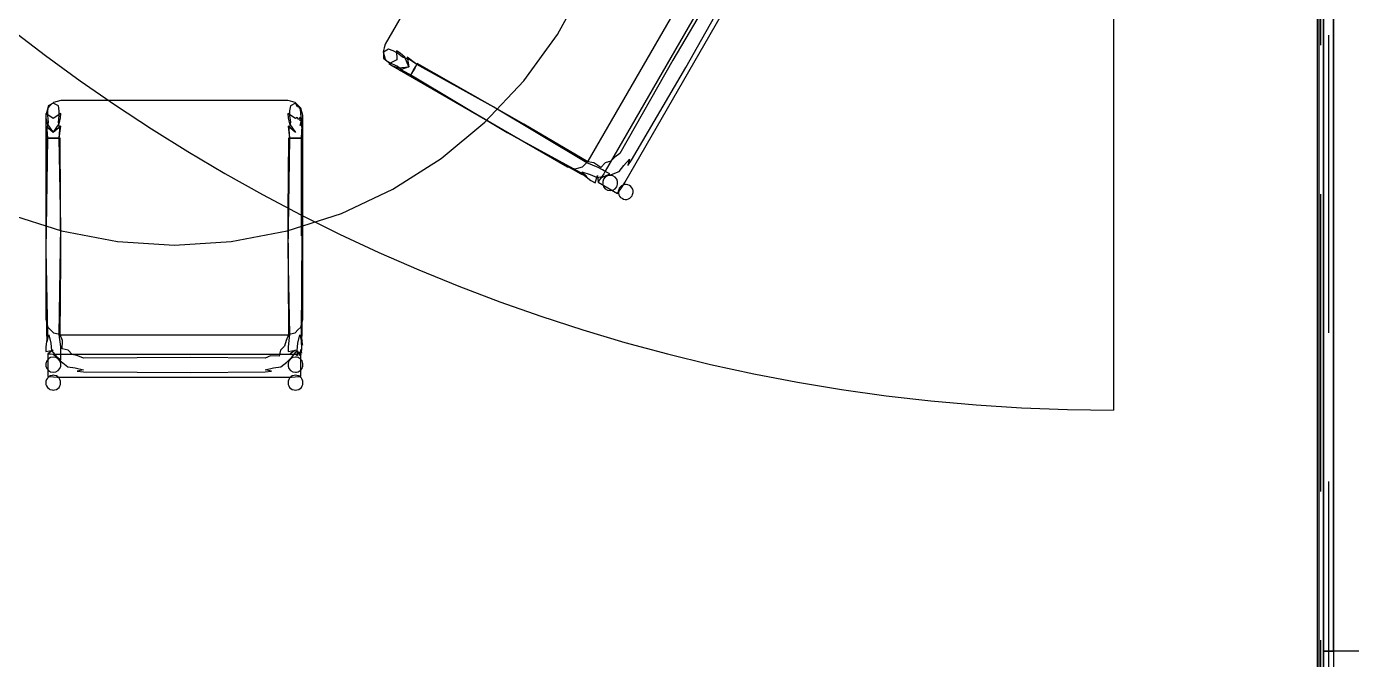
# Model space of a CAD drawing. Header units: millimetres. Extents: x -28.2 to 24.3, y -24.8 to 12.4.
# Drawn here: x -0.533 to 1.694, y 0.822 to 1.886 of the extents above; entities that cross this region are included whole.
import ezdxf

# ---------------------------------------------------------------- set-up
doc = ezdxf.new("R2010")
doc.units = ezdxf.units.MM
doc.linetypes.add('Dashed', pattern=[0.75, 0.5, -0.25])
for name, color, linetype in [('EJE_MUROS', 8, 'Continuous'), ('FURNISHINGELEMENT', 8, 'Continuous'), ('LOSAS', 3, 'Continuous'), ('MUROS', 7, 'Continuous'), ('PUERTAS', 6, 'Continuous')]:
    doc.layers.add(name, color=color, linetype=linetype)

msp = doc.modelspace()

# ---------------------------------------------------------------- linework, layer by layer
at = {"layer": 'EJE_MUROS', "linetype": 'Dashed'}
for p, q in [((1.6553, 4.1209), (1.6553, 0.8359)), ((1.6418, 3.104), (1.6418, 0.1329)), ((1.6553, 0.8359), (1.6553, 0.1159))]:
    msp.add_line(p, q, dxfattribs=at)
at = {"layer": 'FURNISHINGELEMENT'}
for p, q in [((0.2603, 2.1858, 0.7972), (0.0698, 1.8559, 0.7972)), ((0.4107, 1.659, 0.7972), (0.6012, 1.989, 0.7972)), ((0.63, 1.9724, 1.1465), (0.4395, 1.6424, 1.1465)), ((0.3592, 1.8719, 1.102), (0.4053, 1.9558, 1.102)), ((0.4724, 1.6234, 1.1431), (0.6629, 1.9534, 1.1431)), ((0.6163, 1.9363, 0.3582), (0.553, 1.8292, 0.3527)), ((0.575, 1.8165, 0.3527), (0.6361, 1.9249, 0.3582)), ((0.3029, 1.7944, 1.102), (0.3592, 1.8719, 1.102)), ((0.0681, 1.8495, 0.7972), (0.0664, 1.8432, 0.7972)), ((0.0698, 1.8559, 0.7972), (0.0681, 1.8495, 0.7972)), ((0.0664, 1.8432, 0.7972), (0.0681, 1.8368, 0.7972)), ((0.0671, 1.8424, 0.7199), (0.067, 1.8325, 0.7223)), ((0.067, 1.8325, 0.7223), (0.0732, 1.8275, 0.7323)), ((0.0756, 1.8475, 0.7223), (0.0671, 1.8424, 0.7199)), ((0.0681, 1.8368, 0.7972), (0.0698, 1.8305, 0.7972)), ((0.0698, 1.8305, 0.7972), (0.0755, 1.8248, 0.7972)), ((0.0732, 1.8275, 0.7323), (0.0803, 1.8234, 0.7407)), ((0.0831, 1.8446, 0.7323), (0.0756, 1.8475, 0.7223)), ((0.0894, 1.8296, 0.3844), (0.0759, 1.8227, 0.375)), ((0.0902, 1.8405, 0.7407), (0.0831, 1.8446, 0.7323)), ((0.0947, 1.8408, 0.3695), (0.0886, 1.8447, 0.375)), ((0.0886, 1.8447, 0.375), (0.0894, 1.8296, 0.3844)), ((0.0991, 1.8339, 0.7495), (0.0902, 1.8405, 0.7407)), ((0.1026, 1.8338, 0.3672), (0.0947, 1.8408, 0.3695)), ((0.111, 1.8298, 0.751), (0.0991, 1.8339, 0.7495)), ((0.1097, 1.8178, 0.3679), (0.1026, 1.8338, 0.3672)), ((0.1229, 1.8217, 0.3606), (0.1068, 1.8341, 0.3583)), ((0.1068, 1.8341, 0.3583), (0.1097, 1.8178, 0.3679)), ((0.1229, 1.8217, 0.7543), (0.111, 1.8298, 0.751)), ((0.553, 1.8292, 0.3527), (0.4639, 1.6723, 0.3582)), ((0.0755, 1.8248, 0.7972), (0.0791, 1.8212, 0.7972)), ((0.0759, 1.8227, 0.375), (0.0823, 1.8193, 0.3695)), ((0.0791, 1.8212, 0.7972), (0.376, 1.6497, 0.7972)), ((0.0803, 1.8234, 0.7407), (0.0905, 1.819, 0.7495)), ((0.0823, 1.8193, 0.3695), (0.0923, 1.816, 0.3672)), ((0.0905, 1.819, 0.7495), (0.1, 1.8108, 0.751)), ((0.0923, 1.816, 0.3672), (0.1097, 1.8178, 0.3679)), ((0.1097, 1.8178, 0.3679), (0.0941, 1.8122, 0.3583)), ((0.0941, 1.8122, 0.3583), (0.113, 1.8045, 0.3606)), ((0.1, 1.8108, 0.751), (0.113, 1.8045, 0.7543)), ((0.1141, 1.8065, 0.3626), (0.1124, 1.8034, 0.3582)), ((0.113, 1.8045, 0.3606), (0.1152, 1.8083, 0.3641)), ((0.113, 1.8045, 0.7543), (0.275, 1.7077, 0.7464)), ((0.1167, 1.8109, 0.3651), (0.1141, 1.8065, 0.3626)), ((0.1152, 1.8083, 0.3641), (0.1179, 1.8131, 0.3654)), ((0.1195, 1.8158, 0.3651), (0.1167, 1.8109, 0.3651)), ((0.1179, 1.8131, 0.3654), (0.1207, 1.8179, 0.3641)), ((0.122, 1.8202, 0.3626), (0.1195, 1.8158, 0.3651)), ((0.1207, 1.8179, 0.3641), (0.1229, 1.8217, 0.3606)), ((0.1238, 1.8232, 0.3582), (0.122, 1.8202, 0.3626)), ((0.2524, 1.7501, 0.7457), (0.1229, 1.8217, 0.7543)), ((0.303, 1.7212, 0.3527), (0.1238, 1.8232, 0.3582)), ((0.4837, 1.6609, 0.3582), (0.575, 1.8165, 0.3527)), ((0.1124, 1.8034, 0.3582), (0.2903, 1.6992, 0.3527)), ((0.2373, 1.7246, 1.102), (0.3029, 1.7944, 1.102)), ((-0.4815, 1.7595, 0.7972), (-0.4878, 1.7578, 0.7972)), ((-0.4751, 1.7612, 0.7972), (-0.4815, 1.7595, 0.7972)), ((-0.0941, 1.7612, 0.7972), (-0.4751, 1.7612, 0.7972)), ((-0.0892, 1.7599, 0.7972), (-0.0941, 1.7612, 0.7972)), ((-0.0814, 1.7578, 0.7972), (-0.0892, 1.7599, 0.7972)), ((-0.5008, 1.7393, 0.375), (-0.5005, 1.7322, 0.3695)), ((-0.4881, 1.7311, 0.3844), (-0.5008, 1.7393, 0.375)), ((-0.4992, 1.7407, 0.7972), (-0.5005, 1.7358, 0.7972)), ((-0.4971, 1.7485, 0.7972), (-0.4992, 1.7407, 0.7972)), ((-0.4967, 1.752, 0.7223), (-0.498, 1.744, 0.7323)), ((-0.498, 1.744, 0.7323), (-0.498, 1.7358, 0.7407)), ((-0.4925, 1.7532, 0.7972), (-0.4971, 1.7485, 0.7972)), ((-0.4881, 1.7568, 0.7199), (-0.4967, 1.752, 0.7223)), ((-0.4878, 1.7578, 0.7972), (-0.4925, 1.7532, 0.7972)), ((-0.4795, 1.752, 0.7223), (-0.4881, 1.7568, 0.7199)), ((-0.4754, 1.7393, 0.375), (-0.4881, 1.7311, 0.3844)), ((-0.4782, 1.744, 0.7323), (-0.4795, 1.752, 0.7223)), ((-0.4782, 1.7358, 0.7407), (-0.4782, 1.744, 0.7323)), ((-0.4757, 1.7322, 0.3695), (-0.4754, 1.7393, 0.375)), ((-0.0809, 1.7311, 0.3844), (-0.0936, 1.7393, 0.375)), ((-0.0936, 1.7393, 0.375), (-0.0933, 1.7322, 0.3695)), ((-0.0895, 1.752, 0.7223), (-0.0908, 1.744, 0.7323)), ((-0.0908, 1.744, 0.7323), (-0.0908, 1.7358, 0.7407)), ((-0.0809, 1.7568, 0.7199), (-0.0895, 1.752, 0.7223)), ((-0.0768, 1.7532, 0.7972), (-0.0814, 1.7578, 0.7972)), ((-0.0774, 1.7505, 0.7306), (-0.0809, 1.7568, 0.7199)), ((-0.0752, 1.7506, 0.7289), (-0.0774, 1.7505, 0.7306)), ((-0.0721, 1.7485, 0.7972), (-0.0768, 1.7532, 0.7972)), ((-0.0733, 1.7476, 0.7312), (-0.0752, 1.7506, 0.7289)), ((-0.0719, 1.7418, 0.7365), (-0.0733, 1.7476, 0.7312)), ((-0.0704, 1.7422, 0.7972), (-0.0721, 1.7485, 0.7972)), ((-0.0717, 1.7322, 0.7444), (-0.0719, 1.7418, 0.7365)), ((-0.0687, 1.7358, 0.7972), (-0.0704, 1.7422, 0.7972)), ((0.4089, 1.6566, 0.7543), (0.2524, 1.7501, 0.7457)), ((-0.4881, 1.7077, 0.3679), (-0.5007, 1.7183, 0.3583)), ((-0.5007, 1.7183, 0.3583), (-0.498, 1.6981, 0.3606)), ((-0.5005, 1.7358, 0.7972), (-0.5005, 1.3929, 0.7972)), ((-0.5005, 1.7322, 0.3695), (-0.4984, 1.7218, 0.3672)), ((-0.4967, 1.7248, 0.7495), (-0.4991, 1.7125, 0.751)), ((-0.4984, 1.7218, 0.3672), (-0.4881, 1.7077, 0.3679)), ((-0.498, 1.7358, 0.7407), (-0.4967, 1.7248, 0.7495)), ((-0.4881, 1.7077, 0.3679), (-0.4779, 1.7218, 0.3672)), ((-0.4755, 1.7183, 0.3583), (-0.4881, 1.7077, 0.3679)), ((-0.4795, 1.7248, 0.7495), (-0.4782, 1.7358, 0.7407)), ((-0.4771, 1.7125, 0.751), (-0.4795, 1.7248, 0.7495)), ((-0.4782, 1.6981, 0.3606), (-0.4755, 1.7183, 0.3583)), ((-0.4779, 1.7218, 0.3672), (-0.4757, 1.7322, 0.3695)), ((-0.0809, 1.7077, 0.3679), (-0.0935, 1.7183, 0.3583)), ((-0.0935, 1.7183, 0.3583), (-0.0908, 1.6981, 0.3606)), ((-0.0933, 1.7322, 0.3695), (-0.0911, 1.7218, 0.3672)), ((-0.0895, 1.7248, 0.7495), (-0.0919, 1.7125, 0.751)), ((-0.0911, 1.7218, 0.3672), (-0.0809, 1.7077, 0.3679)), ((-0.0908, 1.7358, 0.7407), (-0.0895, 1.7248, 0.7495)), ((-0.078, 1.7328, 0.3869), (-0.0809, 1.7311, 0.3844)), ((-0.0751, 1.7293, 0.3792), (-0.078, 1.7328, 0.3869)), ((-0.0732, 1.7333, 0.3832), (-0.0751, 1.7293, 0.3792)), ((-0.0733, 1.7269, 0.3747), (-0.0732, 1.7333, 0.3832)), ((-0.0705, 1.7296, 0.3734), (-0.0733, 1.7269, 0.3747)), ((-0.0731, 1.7191, 0.3686), (-0.0705, 1.7296, 0.3734)), ((-0.0703, 1.7224, 0.367), (-0.0731, 1.7191, 0.3686)), ((-0.07, 1.7292, 0.7438), (-0.0717, 1.7322, 0.7444)), ((-0.07, 1.7095, 0.3606), (-0.0703, 1.7224, 0.367)), ((-0.0703, 1.7086, 0.7525), (-0.0697, 1.7186, 0.7487)), ((-0.0697, 1.7186, 0.7487), (-0.07, 1.7292, 0.7438)), ((-0.0687, 1.3929, 0.7972), (-0.0687, 1.7358, 0.7972)), ((0.1636, 1.6636, 1.102), (0.2373, 1.7246, 1.102)), ((0.4101, 1.6579, 0.3582), (0.303, 1.7212, 0.3527)), ((-0.498, 1.6981, 0.7543), (-0.5008, 1.5095, 0.7464)), ((-0.4993, 1.6981, 0.3582), (-0.5005, 1.492, 0.3527)), ((-0.4957, 1.6981, 0.3626), (-0.4993, 1.6981, 0.3582)), ((-0.4991, 1.7125, 0.751), (-0.498, 1.6981, 0.7543)), ((-0.498, 1.6981, 0.3606), (-0.4936, 1.6981, 0.3641)), ((-0.4907, 1.6981, 0.3651), (-0.4957, 1.6981, 0.3626)), ((-0.4936, 1.6981, 0.3641), (-0.4881, 1.6981, 0.3654)), ((-0.485, 1.6981, 0.3651), (-0.4907, 1.6981, 0.3651)), ((-0.4881, 1.6981, 0.3654), (-0.4826, 1.6981, 0.3641)), ((-0.4799, 1.6981, 0.3626), (-0.485, 1.6981, 0.3651)), ((-0.4826, 1.6981, 0.3641), (-0.4782, 1.6981, 0.3606)), ((-0.4764, 1.6981, 0.3582), (-0.4799, 1.6981, 0.3626)), ((-0.4782, 1.6981, 0.7543), (-0.4771, 1.7125, 0.751)), ((-0.4754, 1.5502, 0.7457), (-0.4782, 1.6981, 0.7543)), ((-0.4751, 1.492, 0.3527), (-0.4764, 1.6981, 0.3582)), ((-0.0929, 1.6981, 0.3582), (-0.0941, 1.5737, 0.3527)), ((-0.0908, 1.6981, 0.7543), (-0.0936, 1.5095, 0.7464)), ((-0.0893, 1.6981, 0.3626), (-0.0929, 1.6981, 0.3582)), ((-0.0919, 1.7125, 0.751), (-0.0908, 1.6981, 0.7543)), ((-0.0908, 1.6981, 0.3606), (-0.0864, 1.6981, 0.3641)), ((-0.0843, 1.6981, 0.3651), (-0.0893, 1.6981, 0.3626)), ((-0.0864, 1.6981, 0.3641), (-0.0809, 1.6981, 0.3654)), ((-0.0786, 1.6981, 0.3651), (-0.0843, 1.6981, 0.3651)), ((-0.0809, 1.6981, 0.3654), (-0.0781, 1.6981, 0.3648)), ((-0.0735, 1.6981, 0.3626), (-0.0786, 1.6981, 0.3651)), ((-0.0781, 1.6981, 0.3648), (-0.0754, 1.6981, 0.3641)), ((-0.0754, 1.6981, 0.3641), (-0.0732, 1.6981, 0.3624)), ((-0.07, 1.6981, 0.3582), (-0.0735, 1.6981, 0.3626)), ((-0.0732, 1.6981, 0.3624), (-0.071, 1.6981, 0.3606)), ((-0.071, 1.6981, 0.3606), (-0.07, 1.7095, 0.3606)), ((-0.071, 1.6981, 0.7543), (-0.0703, 1.7086, 0.7525)), ((-0.0697, 1.6981, 0.7518), (-0.071, 1.5338, 0.7543)), ((-0.071, 1.5338, 0.7543), (-0.071, 1.6981, 0.7543)), ((-0.0687, 1.5737, 0.3527), (-0.07, 1.6981, 0.3582)), ((-0.0695, 1.533, 0.7519), (-0.0697, 1.6981, 0.7518)), ((0.275, 1.7077, 0.7464), (0.3989, 1.6394, 0.7543)), ((0.2903, 1.6992, 0.3527), (0.3987, 1.6381, 0.3582)), ((0.4639, 1.6723, 0.3582), (0.4558, 1.666, 0.3527)), ((0.0827, 1.6123, 1.102), (0.1636, 1.6636, 1.102)), ((0.376, 1.6497, 0.7972), (0.3824, 1.648, 0.7972)), ((0.3824, 1.648, 0.7972), (0.3887, 1.6463, 0.7972)), ((0.3887, 1.6463, 0.7972), (0.3951, 1.648, 0.7972)), ((0.3951, 1.648, 0.7972), (0.4014, 1.6497, 0.7972)), ((0.4014, 1.6497, 0.7972), (0.4072, 1.6554, 0.7972)), ((0.4072, 1.6554, 0.7972), (0.4107, 1.659, 0.7972)), ((0.4279, 1.6487, 0.7519), (0.4089, 1.6566, 0.7543)), ((0.4203, 1.6565, 0.3527), (0.4101, 1.6579, 0.3582)), ((0.4321, 1.6488, 0.3629), (0.4203, 1.6565, 0.3527)), ((0.435, 1.6446, 0.7566), (0.4279, 1.6487, 0.7519)), ((0.4393, 1.6565, 0.3527), (0.4321, 1.6488, 0.3629)), ((0.4488, 1.659, 0.3527), (0.4393, 1.6565, 0.3527)), ((0.4558, 1.666, 0.3527), (0.4488, 1.659, 0.3527)), ((0.4631, 1.642, 0.3613), (0.4706, 1.6519, 0.3637)), ((0.4706, 1.6519, 0.3637), (0.4806, 1.6627, 0.3626)), ((0.4806, 1.6627, 0.3626), (0.4774, 1.6518, 0.3527)), ((0.4774, 1.6518, 0.3527), (0.4837, 1.6609, 0.3582)), ((0.3987, 1.6381, 0.3582), (0.4087, 1.6334, 0.3527)), ((0.3989, 1.6394, 0.7543), (0.4153, 1.6268, 0.7519)), ((0.4087, 1.6334, 0.3527), (0.4004, 1.6412, 0.3626)), ((0.4004, 1.6412, 0.3626), (0.4145, 1.6369, 0.3637)), ((0.4145, 1.6369, 0.3637), (0.426, 1.632, 0.3613)), ((0.4153, 1.6268, 0.7519), (0.4227, 1.6231, 0.7598)), ((0.4227, 1.6231, 0.7598), (0.4266, 1.6349, 0.7714)), ((0.426, 1.632, 0.3613), (0.4386, 1.6339, 0.3626)), ((0.4266, 1.6349, 0.7714), (0.4275, 1.6237, 0.7705)), ((0.4275, 1.6237, 0.7705), (0.4326, 1.6314, 0.7785)), ((0.4302, 1.6277, 1.1384), (0.4275, 1.6239, 1.1338)), ((0.4329, 1.6316, 1.1431), (0.4302, 1.6277, 1.1384)), ((0.4326, 1.6314, 0.7785), (0.4471, 1.6377, 0.7696)), ((0.437, 1.6382, 1.1452), (0.4329, 1.6316, 1.1431)), ((0.4408, 1.6412, 0.763), (0.435, 1.6446, 0.7566)), ((0.4369, 1.6289, 0.7978), (0.4354, 1.6248, 0.7977)), ((0.4397, 1.6323, 0.7977), (0.4369, 1.6289, 0.7978)), ((0.4395, 1.6424, 1.1465), (0.437, 1.6382, 1.1452)), ((0.4386, 1.6339, 0.3626), (0.45, 1.6368, 0.3626)), ((0.4435, 1.6345, 0.7976), (0.4397, 1.6323, 0.7977)), ((0.4471, 1.6377, 0.7696), (0.4408, 1.6412, 0.763)), ((0.4479, 1.6353, 0.7975), (0.4435, 1.6345, 0.7976)), ((0.4522, 1.6345, 0.7973), (0.4479, 1.6353, 0.7975)), ((0.45, 1.6368, 0.3626), (0.4631, 1.642, 0.3613)), ((0.4561, 1.6323, 0.7971), (0.4522, 1.6345, 0.7973)), ((0.4589, 1.6289, 0.7969), (0.4561, 1.6323, 0.7971)), ((0.4604, 1.6248, 0.7968), (0.4589, 1.6289, 0.7969)), ((-0.0039, 1.5715, 1.102), (0.0827, 1.6123, 1.102)), ((0.4275, 1.6239, 1.1338), (0.4604, 1.6049, 1.1305)), ((0.4354, 1.6248, 0.7977), (0.4354, 1.6204, 0.7976)), ((0.4354, 1.6204, 0.7976), (0.4369, 1.6162, 0.7975)), ((0.4369, 1.6162, 0.7975), (0.4397, 1.6128, 0.7973)), ((0.4397, 1.6128, 0.7973), (0.4435, 1.6106, 0.7971)), ((0.4435, 1.6106, 0.7971), (0.4479, 1.6099, 0.7969)), ((0.4479, 1.6099, 0.7969), (0.4522, 1.6106, 0.7968)), ((0.4522, 1.6106, 0.7968), (0.4561, 1.6129, 0.7967)), ((0.4561, 1.6129, 0.7967), (0.4589, 1.6162, 0.7966)), ((0.4589, 1.6162, 0.7966), (0.4604, 1.6204, 0.7967)), ((0.4604, 1.6204, 0.7967), (0.4604, 1.6248, 0.7968)), ((0.4604, 1.6049, 1.1305), (0.4631, 1.6088, 1.1351)), ((0.4625, 1.6118, 1.1434), (0.4614, 1.6084, 1.1433)), ((0.4614, 1.6084, 1.1433), (0.4618, 1.6056, 1.1432)), ((0.4618, 1.6056, 1.1432), (0.4622, 1.6028, 1.143)), ((0.4631, 1.6138, 1.1434), (0.4625, 1.6118, 1.1434)), ((0.4645, 1.6154, 1.1434), (0.4631, 1.6138, 1.1434)), ((0.4631, 1.6088, 1.1351), (0.4658, 1.6126, 1.1398)), ((0.4669, 1.618, 1.1433), (0.4645, 1.6154, 1.1434)), ((0.4658, 1.6126, 1.1398), (0.4691, 1.618, 1.1415)), ((0.4696, 1.619, 1.1432), (0.4669, 1.618, 1.1433)), ((0.4691, 1.618, 1.1415), (0.4724, 1.6234, 1.1431)), ((0.4722, 1.62, 1.143), (0.4696, 1.619, 1.1432)), ((0.475, 1.6198, 1.1428), (0.4722, 1.62, 1.143)), ((0.4778, 1.6196, 1.1426), (0.475, 1.6198, 1.1428)), ((0.4802, 1.6182, 1.1423), (0.4778, 1.6196, 1.1426)), ((0.4827, 1.6168, 1.1421), (0.4802, 1.6182, 1.1423)), ((0.4843, 1.6145, 1.1419), (0.4827, 1.6168, 1.1421)), ((0.4858, 1.6121, 1.1416), (0.4843, 1.6145, 1.1419)), ((0.4856, 1.6032, 1.1413), (0.4867, 1.6066, 1.1413)), ((0.4863, 1.6093, 1.1415), (0.4858, 1.6121, 1.1416)), ((0.4867, 1.6066, 1.1413), (0.4863, 1.6093, 1.1415)), ((0.4622, 1.6028, 1.143), (0.4638, 1.6005, 1.1428)), ((0.4638, 1.6005, 1.1428), (0.4654, 1.5982, 1.1426)), ((0.4654, 1.5982, 1.1426), (0.4679, 1.5968, 1.1423)), ((0.4679, 1.5968, 1.1423), (0.4703, 1.5954, 1.1421)), ((0.4703, 1.5954, 1.1421), (0.4731, 1.5951, 1.1419)), ((0.4731, 1.5951, 1.1419), (0.4759, 1.5949, 1.1416)), ((0.4759, 1.5949, 1.1416), (0.4785, 1.596, 1.1415)), ((0.4785, 1.596, 1.1415), (0.4812, 1.597, 1.1413)), ((0.4812, 1.597, 1.1413), (0.4835, 1.5996, 1.1413)), ((0.4835, 1.5996, 1.1413), (0.485, 1.6012, 1.1412)), ((0.485, 1.6012, 1.1412), (0.4856, 1.6032, 1.1413)), ((-0.5653, 1.5715, 1.102), (-0.4743, 1.5419, 1.102)), ((-0.095, 1.5419, 1.102), (-0.0039, 1.5715, 1.102)), ((-0.0941, 1.5737, 0.3527), (-0.0929, 1.3675, 0.3582)), ((-0.07, 1.3675, 0.3582), (-0.0687, 1.5737, 0.3527)), ((-0.4782, 1.3679, 0.7543), (-0.4754, 1.5502, 0.7457)), ((-0.4743, 1.5419, 1.102), (-0.3802, 1.524, 1.102)), ((-0.1891, 1.524, 1.102), (-0.095, 1.5419, 1.102)), ((-0.3802, 1.524, 1.102), (-0.2846, 1.518, 1.102)), ((-0.2846, 1.518, 1.102), (-0.1891, 1.524, 1.102)), ((-0.071, 1.3679, 0.7543), (-0.0695, 1.533, 0.7519)), ((-0.5008, 1.5095, 0.7464), (-0.498, 1.3679, 0.7543)), ((-0.0936, 1.5095, 0.7464), (-0.0908, 1.3679, 0.7543)), ((-0.5005, 1.492, 0.3527), (-0.4993, 1.3675, 0.3582)), ((-0.4764, 1.3675, 0.3582), (-0.4751, 1.492, 0.3527)), ((-0.5005, 1.3929, 0.7972), (-0.4988, 1.3866, 0.7972)), ((-0.4988, 1.3866, 0.7972), (-0.4971, 1.3802, 0.7972)), ((-0.0721, 1.3802, 0.7972), (-0.07, 1.3881, 0.7972)), ((-0.07, 1.3881, 0.7972), (-0.0687, 1.3929, 0.7972)), ((-0.498, 1.3679, 0.7543), (-0.5008, 1.3475, 0.7519)), ((-0.4993, 1.3675, 0.3582), (-0.4983, 1.3565, 0.3527)), ((-0.4983, 1.3565, 0.3527), (-0.4957, 1.3675, 0.3626)), ((-0.4971, 1.3802, 0.7972), (-0.4925, 1.3756, 0.7972)), ((-0.4957, 1.3675, 0.3626), (-0.4924, 1.3532, 0.3637)), ((-0.4925, 1.3756, 0.7972), (-0.4878, 1.3709, 0.7972)), ((-0.4878, 1.3709, 0.7972), (-0.48, 1.3689, 0.7972)), ((-0.48, 1.3689, 0.7972), (-0.4751, 1.3675, 0.7972)), ((-0.4755, 1.3475, 0.7519), (-0.4782, 1.3679, 0.7543)), ((-0.4726, 1.358, 0.3527), (-0.4764, 1.3675, 0.3582)), ((-0.4751, 1.3675, 0.7972), (-0.0941, 1.3675, 0.7972)), ((-0.0929, 1.3675, 0.3582), (-0.0967, 1.358, 0.3527)), ((-0.0941, 1.3675, 0.7972), (-0.0892, 1.3689, 0.7972)), ((-0.0908, 1.3679, 0.7543), (-0.0935, 1.3475, 0.7519)), ((-0.0892, 1.3689, 0.7972), (-0.0814, 1.3709, 0.7972)), ((-0.0814, 1.3709, 0.7972), (-0.0768, 1.3756, 0.7972)), ((-0.0769, 1.3532, 0.3637), (-0.0735, 1.3675, 0.3626)), ((-0.0768, 1.3756, 0.7972), (-0.0721, 1.3802, 0.7972)), ((-0.0735, 1.3675, 0.3626), (-0.0709, 1.3565, 0.3527)), ((-0.0707, 1.3562, 0.7555), (-0.071, 1.3679, 0.7543)), ((-0.0709, 1.3565, 0.3527), (-0.07, 1.3675, 0.3582)), ((-0.0695, 1.3589, 0.753), (-0.0707, 1.3562, 0.7555)), ((-0.0692, 1.3502, 0.755), (-0.0695, 1.3589, 0.753)), ((-0.5008, 1.3475, 0.7519), (-0.5003, 1.3392, 0.7598)), ((-0.5003, 1.3392, 0.7598), (-0.4881, 1.3417, 0.7714)), ((-0.4881, 1.3417, 0.7714), (-0.4974, 1.3353, 0.7705)), ((-0.4924, 1.3532, 0.3637), (-0.4909, 1.3409, 0.3613)), ((-0.4909, 1.3409, 0.3613), (-0.4829, 1.3308, 0.3626)), ((-0.4755, 1.3393, 0.7566), (-0.4755, 1.3475, 0.7519)), ((-0.4755, 1.3326, 0.763), (-0.4755, 1.3393, 0.7566)), ((-0.4733, 1.3439, 0.3629), (-0.4726, 1.358, 0.3527)), ((-0.4631, 1.3415, 0.3527), (-0.4733, 1.3439, 0.3629)), ((-0.4561, 1.3345, 0.3527), (-0.4631, 1.3415, 0.3527)), ((-0.1062, 1.3415, 0.3527), (-0.1086, 1.3313, 0.3629)), ((-0.0992, 1.3485, 0.3527), (-0.1062, 1.3415, 0.3527)), ((-0.0967, 1.358, 0.3527), (-0.0992, 1.3485, 0.3527)), ((-0.0935, 1.3475, 0.7519), (-0.0931, 1.3392, 0.7598)), ((-0.0931, 1.3392, 0.7598), (-0.0809, 1.3417, 0.7714)), ((-0.0809, 1.3417, 0.7714), (-0.0902, 1.3353, 0.7705)), ((-0.0871, 1.3298, 0.3626), (-0.0784, 1.3409, 0.3613)), ((-0.0784, 1.3409, 0.3613), (-0.0769, 1.3532, 0.3637)), ((-0.0774, 1.3325, 0.782), (-0.0774, 1.3404, 0.7701)), ((-0.0774, 1.3404, 0.7701), (-0.074, 1.3324, 0.7785)), ((-0.074, 1.3324, 0.7785), (-0.0738, 1.3386, 0.7696)), ((-0.0738, 1.3386, 0.7696), (-0.072, 1.3336, 0.7734)), ((-0.072, 1.3336, 0.7734), (-0.0721, 1.3429, 0.7639)), ((-0.0721, 1.3429, 0.7639), (-0.0706, 1.3367, 0.767)), ((-0.0707, 1.3562, 0.7555), (-0.0692, 1.3502, 0.755)), ((-0.0704, 1.3453, 0.7598), (-0.0707, 1.3562, 0.7555)), ((-0.0706, 1.3367, 0.767), (-0.0704, 1.3453, 0.7598)), ((-0.4991, 1.3235, 0.7975), (-0.5006, 1.3193, 0.7973)), ((-0.5006, 1.3193, 0.7973), (-0.5006, 1.3149, 0.7971)), ((-0.5006, 1.3149, 0.7971), (-0.4991, 1.3108, 0.7969)), ((-0.4963, 1.3269, 0.7976), (-0.4991, 1.3235, 0.7975)), ((-0.4974, 1.3353, 0.7705), (-0.4881, 1.3348, 0.7785)), ((-0.4925, 1.335, 1.1384), (-0.4971, 1.3354, 1.1338)), ((-0.4971, 1.3354, 1.1338), (-0.4971, 1.2975, 1.1305)), ((-0.4925, 1.3291, 0.7977), (-0.4963, 1.3269, 0.7976)), ((-0.4878, 1.3346, 1.1431), (-0.4925, 1.335, 1.1384)), ((-0.4881, 1.3298, 0.7978), (-0.4925, 1.3291, 0.7977)), ((-0.4881, 1.3348, 0.7785), (-0.4754, 1.3254, 0.7696)), ((-0.4838, 1.3291, 0.7977), (-0.4881, 1.3298, 0.7978)), ((-0.48, 1.3344, 1.1452), (-0.4878, 1.3346, 1.1431)), ((-0.4799, 1.3269, 0.7976), (-0.4838, 1.3291, 0.7977)), ((-0.4829, 1.3308, 0.3626), (-0.4747, 1.3225, 0.3626)), ((-0.4751, 1.3343, 1.1465), (-0.48, 1.3344, 1.1452)), ((-0.4771, 1.3235, 0.7975), (-0.4799, 1.3269, 0.7976)), ((-0.4756, 1.3193, 0.7973), (-0.4771, 1.3235, 0.7975)), ((-0.4771, 1.3108, 0.7969), (-0.4756, 1.3149, 0.7971)), ((-0.4756, 1.3149, 0.7971), (-0.4756, 1.3193, 0.7973)), ((-0.4754, 1.3254, 0.7696), (-0.4755, 1.3326, 0.763)), ((-0.0941, 1.3343, 1.1465), (-0.4751, 1.3343, 1.1465)), ((-0.4747, 1.3225, 0.3626), (-0.4637, 1.3137, 0.3613)), ((-0.4466, 1.332, 0.3527), (-0.4561, 1.3345, 0.3527)), ((-0.437, 1.3282, 0.3582), (-0.4466, 1.332, 0.3527)), ((-0.2567, 1.3294, 0.3527), (-0.437, 1.3282, 0.3582)), ((-0.1322, 1.3282, 0.3582), (-0.2567, 1.3294, 0.3527)), ((-0.1227, 1.332, 0.3527), (-0.1322, 1.3282, 0.3582)), ((-0.1086, 1.3313, 0.3629), (-0.1227, 1.332, 0.3527)), ((-0.1055, 1.3137, 0.3613), (-0.0955, 1.3216, 0.3626)), ((-0.0955, 1.3216, 0.3626), (-0.0871, 1.3298, 0.3626)), ((-0.0892, 1.3344, 1.1452), (-0.0941, 1.3343, 1.1465)), ((-0.0919, 1.3235, 0.7975), (-0.0934, 1.3193, 0.7973)), ((-0.0934, 1.3193, 0.7973), (-0.0934, 1.3149, 0.7971)), ((-0.0934, 1.3149, 0.7971), (-0.0919, 1.3108, 0.7969)), ((-0.0891, 1.3269, 0.7976), (-0.0919, 1.3235, 0.7975)), ((-0.0902, 1.3353, 0.7705), (-0.0809, 1.3348, 0.7785)), ((-0.0814, 1.3346, 1.1431), (-0.0892, 1.3344, 1.1452)), ((-0.0852, 1.3291, 0.7977), (-0.0891, 1.3269, 0.7976)), ((-0.0809, 1.3298, 0.7978), (-0.0852, 1.3291, 0.7977)), ((-0.0768, 1.335, 1.1384), (-0.0814, 1.3346, 1.1431)), ((-0.0809, 1.3348, 0.7785), (-0.0774, 1.3325, 0.782)), ((-0.0794, 1.3296, 0.7977), (-0.0809, 1.3298, 0.7978)), ((-0.0766, 1.3291, 0.7977), (-0.0794, 1.3296, 0.7977)), ((-0.0721, 1.3354, 1.1338), (-0.0768, 1.335, 1.1384)), ((-0.0746, 1.328, 0.7977), (-0.0766, 1.3291, 0.7977)), ((-0.0727, 1.3269, 0.7976), (-0.0746, 1.328, 0.7977)), ((-0.0713, 1.3252, 0.7976), (-0.0727, 1.3269, 0.7976)), ((-0.0721, 1.2975, 1.1305), (-0.0721, 1.3354, 1.1338)), ((-0.0699, 1.3235, 0.7975), (-0.0713, 1.3252, 0.7976)), ((-0.0691, 1.3214, 0.7974), (-0.0699, 1.3235, 0.7975)), ((-0.0684, 1.3193, 0.7973), (-0.0691, 1.3214, 0.7974)), ((-0.0691, 1.3129, 0.797), (-0.0684, 1.3149, 0.7971)), ((-0.0684, 1.3149, 0.7971), (-0.0684, 1.3193, 0.7973)), ((-0.4993, 1.2923, 1.1428), (-0.5005, 1.2898, 1.1426)), ((-0.498, 1.2948, 1.143), (-0.4993, 1.2923, 1.1428)), ((-0.4991, 1.3108, 0.7969), (-0.4963, 1.3074, 0.7968)), ((-0.4958, 1.2966, 1.1432), (-0.498, 1.2948, 1.143)), ((-0.4971, 1.2975, 1.1305), (-0.4925, 1.2971, 1.1351)), ((-0.4963, 1.3074, 0.7968), (-0.4925, 1.3052, 0.7967)), ((-0.4936, 1.2983, 1.1433), (-0.4958, 1.2966, 1.1432)), ((-0.4902, 1.2991, 1.1434), (-0.4936, 1.2983, 1.1433)), ((-0.4925, 1.3052, 0.7967), (-0.4881, 1.3044, 0.7966)), ((-0.4925, 1.2971, 1.1351), (-0.4878, 1.2967, 1.1398)), ((-0.4881, 1.2996, 1.1434), (-0.4902, 1.2991, 1.1434)), ((-0.4881, 1.3044, 0.7966), (-0.4838, 1.3052, 0.7967)), ((-0.486, 1.2991, 1.1434), (-0.4881, 1.2996, 1.1434)), ((-0.4878, 1.2967, 1.1398), (-0.4815, 1.2965, 1.1415)), ((-0.4826, 1.2983, 1.1433), (-0.486, 1.2991, 1.1434)), ((-0.4838, 1.3052, 0.7967), (-0.4799, 1.3074, 0.7968)), ((-0.4804, 1.2966, 1.1432), (-0.4826, 1.2983, 1.1433)), ((-0.4815, 1.2965, 1.1415), (-0.4751, 1.2964, 1.1431)), ((-0.4782, 1.2948, 1.143), (-0.4804, 1.2966, 1.1432)), ((-0.4799, 1.3074, 0.7968), (-0.4771, 1.3108, 0.7969)), ((-0.477, 1.2923, 1.1428), (-0.4782, 1.2948, 1.143)), ((-0.4757, 1.2898, 1.1426), (-0.477, 1.2923, 1.1428)), ((-0.4751, 1.2964, 1.1431), (-0.0941, 1.2964, 1.1431)), ((-0.4637, 1.3137, 0.3613), (-0.4514, 1.3122, 0.3637)), ((-0.4514, 1.3122, 0.3637), (-0.437, 1.3088, 0.3626)), ((-0.437, 1.3088, 0.3626), (-0.448, 1.3062, 0.3527)), ((-0.448, 1.3062, 0.3527), (-0.437, 1.3053, 0.3582)), ((-0.437, 1.3053, 0.3582), (-0.2567, 1.304, 0.3527)), ((-0.2567, 1.304, 0.3527), (-0.1322, 1.3053, 0.3582)), ((-0.1322, 1.3088, 0.3626), (-0.1179, 1.3122, 0.3637)), ((-0.1212, 1.3062, 0.3527), (-0.1322, 1.3088, 0.3626)), ((-0.1322, 1.3053, 0.3582), (-0.1212, 1.3062, 0.3527)), ((-0.1179, 1.3122, 0.3637), (-0.1055, 1.3137, 0.3613)), ((-0.0941, 1.2964, 1.1431), (-0.0878, 1.2965, 1.1415)), ((-0.0921, 1.2923, 1.1428), (-0.0933, 1.2898, 1.1426)), ((-0.0908, 1.2948, 1.143), (-0.0921, 1.2923, 1.1428)), ((-0.0919, 1.3108, 0.7969), (-0.0891, 1.3074, 0.7968)), ((-0.0886, 1.2966, 1.1432), (-0.0908, 1.2948, 1.143)), ((-0.0891, 1.3074, 0.7968), (-0.0852, 1.3052, 0.7967)), ((-0.0864, 1.2983, 1.1433), (-0.0886, 1.2966, 1.1432)), ((-0.0878, 1.2965, 1.1415), (-0.0814, 1.2967, 1.1398)), ((-0.083, 1.2991, 1.1434), (-0.0864, 1.2983, 1.1433)), ((-0.0852, 1.3052, 0.7967), (-0.0809, 1.3044, 0.7966)), ((-0.0809, 1.2996, 1.1434), (-0.083, 1.2991, 1.1434)), ((-0.0814, 1.2967, 1.1398), (-0.0768, 1.2971, 1.1351)), ((-0.0809, 1.3044, 0.7966), (-0.0794, 1.3047, 0.7967)), ((-0.0788, 1.2991, 1.1434), (-0.0809, 1.2996, 1.1434)), ((-0.0794, 1.3047, 0.7967), (-0.0766, 1.3052, 0.7967)), ((-0.0754, 1.2983, 1.1433), (-0.0788, 1.2991, 1.1434)), ((-0.0768, 1.2971, 1.1351), (-0.0721, 1.2975, 1.1305)), ((-0.0766, 1.3052, 0.7967), (-0.0746, 1.3063, 0.7967)), ((-0.0732, 1.2966, 1.1432), (-0.0754, 1.2983, 1.1433)), ((-0.0746, 1.3063, 0.7967), (-0.0727, 1.3074, 0.7968)), ((-0.071, 1.2948, 1.143), (-0.0732, 1.2966, 1.1432)), ((-0.0727, 1.3074, 0.7968), (-0.0699, 1.3108, 0.7969)), ((-0.0697, 1.2923, 1.1428), (-0.071, 1.2948, 1.143)), ((-0.0699, 1.3108, 0.7969), (-0.0691, 1.3129, 0.797)), ((-0.0685, 1.2898, 1.1426), (-0.0697, 1.2923, 1.1428)), ((-0.5005, 1.2898, 1.1426), (-0.5005, 1.2869, 1.1423)), ((-0.5005, 1.2869, 1.1423), (-0.5005, 1.2841, 1.1421)), ((-0.5005, 1.2841, 1.1421), (-0.4993, 1.2816, 1.1419)), ((-0.4993, 1.2816, 1.1419), (-0.498, 1.2791, 1.1416)), ((-0.498, 1.2791, 1.1416), (-0.4958, 1.2773, 1.1415)), ((-0.4958, 1.2773, 1.1415), (-0.4936, 1.2755, 1.1413)), ((-0.4936, 1.2755, 1.1413), (-0.4902, 1.2748, 1.1413)), ((-0.4902, 1.2748, 1.1413), (-0.4881, 1.2743, 1.1412)), ((-0.4881, 1.2743, 1.1412), (-0.486, 1.2748, 1.1413)), ((-0.486, 1.2748, 1.1413), (-0.4826, 1.2755, 1.1413)), ((-0.4826, 1.2755, 1.1413), (-0.4804, 1.2773, 1.1415)), ((-0.4804, 1.2773, 1.1415), (-0.4782, 1.2791, 1.1416)), ((-0.4782, 1.2791, 1.1416), (-0.477, 1.2816, 1.1419)), ((-0.477, 1.2816, 1.1419), (-0.4757, 1.2841, 1.1421)), ((-0.4757, 1.2869, 1.1423), (-0.4757, 1.2898, 1.1426)), ((-0.4757, 1.2841, 1.1421), (-0.4757, 1.2869, 1.1423)), ((-0.0933, 1.2898, 1.1426), (-0.0933, 1.2869, 1.1423)), ((-0.0933, 1.2869, 1.1423), (-0.0933, 1.2841, 1.1421)), ((-0.0933, 1.2841, 1.1421), (-0.0921, 1.2816, 1.1419)), ((-0.0921, 1.2816, 1.1419), (-0.0908, 1.2791, 1.1416)), ((-0.0908, 1.2791, 1.1416), (-0.0886, 1.2773, 1.1415)), ((-0.0886, 1.2773, 1.1415), (-0.0864, 1.2755, 1.1413)), ((-0.0864, 1.2755, 1.1413), (-0.083, 1.2748, 1.1413)), ((-0.083, 1.2748, 1.1413), (-0.0809, 1.2743, 1.1412)), ((-0.0809, 1.2743, 1.1412), (-0.0788, 1.2748, 1.1413)), ((-0.0788, 1.2748, 1.1413), (-0.0754, 1.2755, 1.1413)), ((-0.0754, 1.2755, 1.1413), (-0.0732, 1.2773, 1.1415)), ((-0.0732, 1.2773, 1.1415), (-0.071, 1.2791, 1.1416)), ((-0.071, 1.2791, 1.1416), (-0.0697, 1.2816, 1.1419)), ((-0.0697, 1.2816, 1.1419), (-0.0685, 1.2841, 1.1421)), ((-0.0685, 1.2869, 1.1423), (-0.0685, 1.2898, 1.1426)), ((-0.0685, 1.2841, 1.1421), (-0.0685, 1.2869, 1.1423))]:
    msp.add_line(p, q, dxfattribs=at)
at = {"layer": 'LOSAS'}
msp.add_line((1.6388, 4.1109), (1.6388, 0.1709), dxfattribs=at)
at = {"layer": 'MUROS'}
for p, q in [((1.6638, 0.8359), (1.6638, 5.7607)), ((1.6468, 0.8359), (1.6468, 4.1209)), ((1.6638, 4.1209), (1.6638, 0.8359)), ((1.6368, 0.1329), (1.6368, 3.104)), ((1.6468, 3.104), (1.6468, 0.1329)), ((1.6638, 0.8359), (1.6468, 0.8359)), ((1.6468, 0.1159), (1.6468, 0.8359)), ((1.6468, 0.8359), (1.6638, 0.8359)), ((1.7838, 0.8359), (1.6638, 0.8359)), ((1.6638, 0.8359), (1.6638, 0.1159))]:
    msp.add_line(p, q, dxfattribs=at)
at = {"layer": 'PUERTAS'}
msp.add_line((1.2938, 4.2409), (1.2938, 1.2409), dxfattribs=at)
msp.add_line((1.2938, 4.2409), (1.2938, 1.2409), dxfattribs=at)
msp.add_line((1.2938, 4.2409), (1.2938, 1.2409), dxfattribs=at)
msp.add_line((1.2938, 4.2409), (1.2938, 1.2409), dxfattribs=at)
msp.add_line((1.2938, 4.2409), (1.2938, 1.2409), dxfattribs=at)
msp.add_line((1.2938, 4.2409), (1.2938, 1.2409), dxfattribs=at)
msp.add_line((1.2938, 4.2409), (1.2938, 1.2409), dxfattribs=at)
msp.add_line((1.2938, 4.2409), (1.2938, 1.2409), dxfattribs=at)
msp.add_line((1.2938, 4.2409), (1.2938, 1.2409), dxfattribs=at)
msp.add_arc((1.2938, 4.2409), 3, 180, 270, dxfattribs=at)
msp.add_arc((1.2938, 4.2409), 3, 180, 270, dxfattribs=at)
msp.add_arc((1.2938, 4.2409), 3, 180, 270, dxfattribs=at)
msp.add_arc((1.2938, 4.2409), 3, 180, 270, dxfattribs=at)
msp.add_arc((1.2938, 4.2409), 3, 180, 270, dxfattribs=at)
msp.add_arc((1.2938, 4.2409), 3, 180, 270, dxfattribs=at)
msp.add_arc((1.2938, 4.2409), 3, 180, 270, dxfattribs=at)
msp.add_arc((1.2938, 4.2409), 3, 180, 270, dxfattribs=at)
msp.add_arc((1.2938, 4.2409), 3, 180, 270, dxfattribs=at)

doc.saveas('drawing.dxf')
